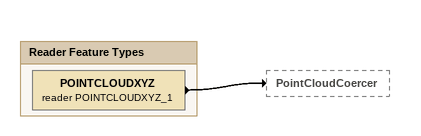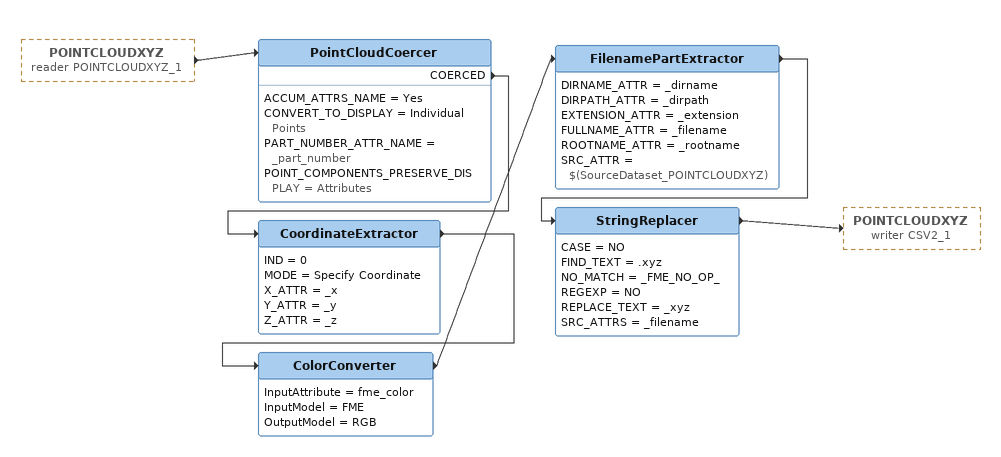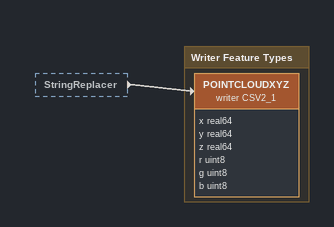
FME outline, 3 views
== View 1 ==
Bookmark: Reader Feature Types
POINTCLOUDXYZ (reader POINTCLOUDXYZ_1)
    -> PointCloudCoercer

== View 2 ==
POINTCLOUDXYZ (reader POINTCLOUDXYZ_1) [outside]
    -> PointCloudCoercer
PointCloudCoercer
    ACCUM_ATTRS_NAME = Yes
    CONVERT_TO_DISPLAY = Individual Points
    PART_NUMBER_ATTR_NAME = _part_number
    POINT_COMPONENTS_PRESERVE_DISPLAY = Attributes
    COERCED -> CoordinateExtractor
CoordinateExtractor
    IND = 0
    MODE = Specify Coordinate
    X_ATTR = _x
    Y_ATTR = _y
    Z_ATTR = _z
    -> ColorConverter
ColorConverter
    InputAttribute = fme_color
    InputModel = FME
    OutputModel = RGB
    -> FilenamePartExtractor
FilenamePartExtractor
    DIRNAME_ATTR = _dirname
    DIRPATH_ATTR = _dirpath
    EXTENSION_ATTR = _extension
    FULLNAME_ATTR = _filename
    ROOTNAME_ATTR = _rootname
    SRC_ATTR = $(SourceDataset_POINTCLOUDXYZ)
    -> StringReplacer
StringReplacer
    CASE = NO
    FIND_TEXT = .xyz
    NO_MATCH = _FME_NO_OP_
    REGEXP = NO
    REPLACE_TEXT = _xyz
    SRC_ATTRS = _filename
    -> POINTCLOUDXYZ (writer CSV2_1)

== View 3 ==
StringReplacer [outside]
    -> POINTCLOUDXYZ (writer CSV2_1)

Bookmark: Writer Feature Types
POINTCLOUDXYZ (writer CSV2_1)
    attributes: x real64, y real64, z real64, r uint8, g uint8, b uint8
